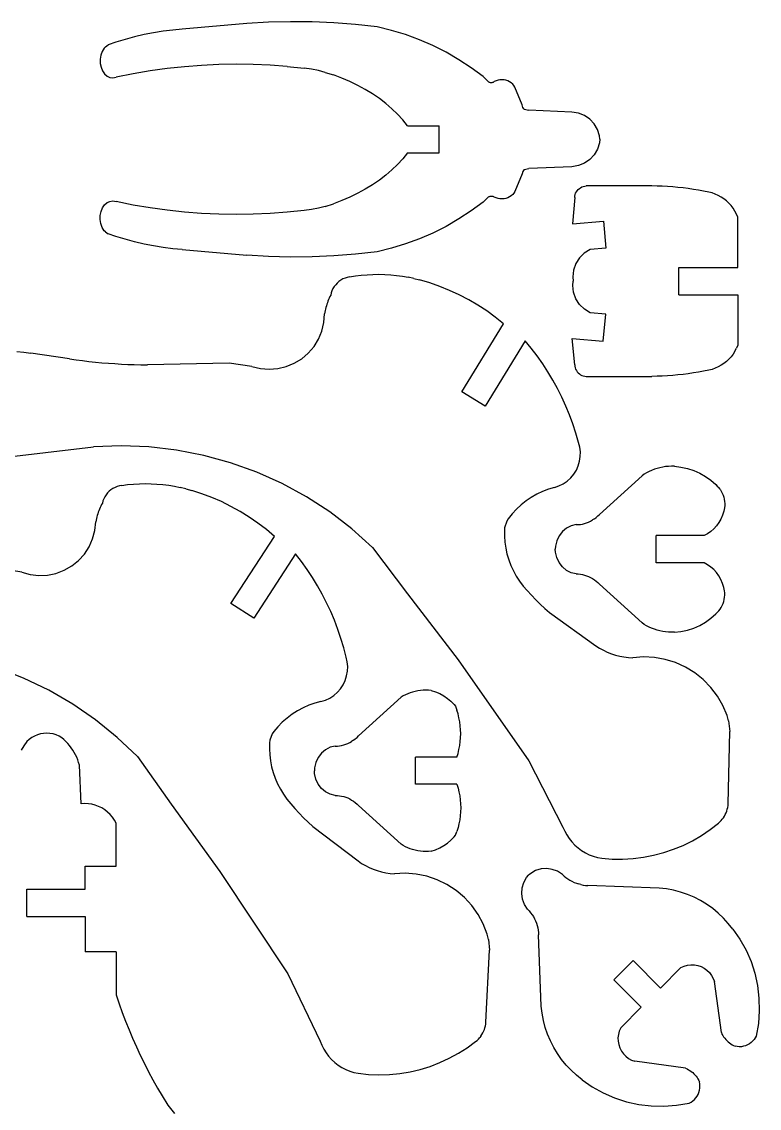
# Model space of a CAD drawing. Extents: x -177 to 177, y -98 to 98.
# Drawn here: x 102.6 to 173.8, y -11.4 to 93.5 of the extents above; entities that cross this region are included whole.
import ezdxf

# ---------------------------------------------------------------- set-up
doc = ezdxf.new("R2010")
doc.units = 0
doc.header["$MEASUREMENT"] = 0
doc.layers.get('0').update_dxf_attribs({"linetype": 'CONTINUOUS'})

msp = doc.modelspace()

# ---------------------------------------------------------------- linework, layer by layer
for p, q in [((126.44, 93.43), (124.35, 93.31)), ((128.54, 93.48), (126.44, 93.43)), ((130.64, 93.46), (128.54, 93.48)), ((132.73, 93.36), (130.64, 93.46)), ((134.83, 93.2), (132.73, 93.36)), ((115.33, 92.41), (114.42, 92.23)), ((116.25, 92.56), (115.33, 92.41)), ((117.18, 92.68), (116.25, 92.56)), ((118.1, 92.76), (117.18, 92.68)), ((124.35, 93.31), (118.1, 92.76)), ((136.91, 92.97), (134.83, 93.2)), ((138.29, 92.64), (136.91, 92.97)), ((139.66, 92.23), (138.29, 92.64)), ((110.68, 91.06), (110.96, 91.25)), ((111.69, 91.5), (110.96, 91.25)), ((112.6, 91.77), (111.69, 91.5)), ((113.5, 92.02), (112.6, 91.77)), ((114.42, 92.23), (113.5, 92.02)), ((141, 91.74), (139.66, 92.23)), ((142.3, 91.17), (141, 91.74)), ((110.25, 90.25), (110.18, 89.86)), ((110.38, 90.62), (110.25, 90.25)), ((110.56, 90.94), (110.38, 90.62)), ((110.68, 91.06), (110.56, 90.94)), ((143.57, 90.53), (142.3, 91.17)), ((144.81, 89.81), (143.57, 90.53)), ((110.18, 89.86), (110.19, 89.46)), ((110.19, 89.46), (110.26, 89.08)), ((118.31, 89.14), (116.66, 88.96)), ((119.97, 89.27), (118.31, 89.14)), ((121.63, 89.35), (119.97, 89.27)), ((123.29, 89.38), (121.63, 89.35)), ((124.94, 89.35), (123.29, 89.38)), ((126.59, 89.28), (124.94, 89.35)), ((128.24, 89.16), (126.59, 89.28)), ((128.24, 89.16), (129.88, 88.99)), ((146, 89.03), (144.81, 89.81)), ((110.26, 89.08), (110.41, 88.74)), ((110.41, 88.74), (110.6, 88.45)), ((110.6, 88.45), (110.85, 88.24)), ((110.85, 88.24), (111.12, 88.11)), ((111.12, 88.11), (111.41, 88.07)), ((111.41, 88.07), (111.71, 88.13)), ((113.35, 88.46), (111.71, 88.13)), ((115, 88.74), (113.35, 88.46)), ((116.66, 88.96), (115, 88.74)), ((130.56, 88.89), (129.88, 88.99)), ((131.24, 88.76), (130.56, 88.89)), ((131.91, 88.59), (131.24, 88.76)), ((131.91, 88.59), (132.69, 88.34)), ((133.5, 88.04), (132.69, 88.34)), ((147.14, 88.18), (146, 89.03)), ((147.67, 87.67), (147.14, 88.18)), ((134.28, 87.7), (133.5, 88.04)), ((135.04, 87.33), (134.28, 87.7)), ((135.77, 86.93), (135.04, 87.33)), ((147.67, 87.67), (147.71, 87.65)), ((147.71, 87.65), (147.76, 87.63)), ((147.76, 87.63), (147.81, 87.61)), ((147.81, 87.61), (147.87, 87.6)), ((147.87, 87.6), (147.92, 87.6)), ((147.92, 87.6), (147.98, 87.6)), ((147.98, 87.6), (148.03, 87.61)), ((148.03, 87.61), (148.08, 87.63)), ((148.08, 87.63), (148.13, 87.65)), ((148.13, 87.65), (148.18, 87.67)), ((148.18, 87.67), (148.22, 87.7)), ((148.39, 87.78), (148.22, 87.7)), ((148.58, 87.84), (148.39, 87.78)), ((148.77, 87.87), (148.58, 87.84)), ((148.96, 87.88), (148.77, 87.87)), ((149.16, 87.87), (148.96, 87.88)), ((149.35, 87.83), (149.16, 87.87)), ((149.53, 87.77), (149.35, 87.83)), ((149.7, 87.68), (149.53, 87.77)), ((149.86, 87.58), (149.7, 87.68)), ((150, 87.45), (149.86, 87.58)), ((150.11, 87.32), (150, 87.45)), ((150.21, 87.16), (150.11, 87.32)), ((150.9, 85.46), (150.21, 87.16)), ((136.47, 86.51), (135.77, 86.93)), ((137.13, 86.06), (136.47, 86.51)), ((137.75, 85.58), (137.13, 86.06)), ((138.34, 85.07), (137.75, 85.58)), ((138.89, 84.55), (138.34, 85.07)), ((150.96, 85.21), (150.9, 85.46)), ((151.12, 85.04), (150.96, 85.21)), ((151.12, 85.04), (151.56, 84.94)), ((139.39, 84), (138.89, 84.55)), ((139.85, 83.44), (139.39, 84)), ((155.72, 84.76), (151.56, 84.94)), ((156.34, 84.66), (155.72, 84.76)), ((156.92, 84.42), (156.34, 84.66)), ((157.44, 84.07), (156.92, 84.42)), ((157.87, 83.61), (157.44, 84.07)), ((139.85, 83.44), (142.91, 83.44)), ((142.91, 80.81), (142.91, 83.44)), ((158.19, 83.07), (157.87, 83.61)), ((158.38, 82.47), (158.19, 83.07)), ((158.41, 82.13), (158.38, 82.47)), ((158.41, 82.13), (158.38, 81.78)), ((139.85, 80.81), (139.39, 80.25)), ((139.85, 80.81), (142.91, 80.81)), ((158.19, 81.18), (157.87, 80.64)), ((158.38, 81.78), (158.19, 81.18)), ((138.89, 79.7), (138.34, 79.18)), ((139.39, 80.25), (138.89, 79.7)), ((156.92, 79.83), (156.34, 79.59)), ((157.44, 80.18), (156.92, 79.83)), ((157.87, 80.64), (157.44, 80.18)), ((137.75, 78.67), (137.13, 78.2)), ((138.34, 79.18), (137.75, 78.67)), ((150.9, 78.79), (150.21, 77.09)), ((150.96, 79.04), (150.9, 78.79)), ((151.12, 79.21), (150.96, 79.04)), ((151.12, 79.21), (151.56, 79.32)), ((155.72, 79.49), (151.56, 79.32)), ((156.34, 79.59), (155.72, 79.49)), ((136.47, 77.74), (135.77, 77.32)), ((137.13, 78.2), (136.47, 77.74)), ((156.81, 77.58), (156.96, 77.61)), ((156.96, 77.61), (157.1, 77.63)), ((163.43, 77.63), (157.1, 77.63)), ((163.93, 77.62), (163.43, 77.63)), ((164.44, 77.6), (163.93, 77.62)), ((164.94, 77.57), (164.44, 77.6)), ((134.28, 76.55), (133.5, 76.22)), ((135.04, 76.92), (134.28, 76.55)), ((135.77, 77.32), (135.04, 76.92)), ((147.67, 76.58), (147.14, 76.07)), ((147.67, 76.58), (147.71, 76.6)), ((147.71, 76.6), (147.76, 76.62)), ((147.76, 76.62), (147.81, 76.64)), ((147.81, 76.64), (147.87, 76.65)), ((147.87, 76.65), (147.92, 76.65)), ((147.92, 76.65), (147.98, 76.65)), ((147.98, 76.65), (148.03, 76.64)), ((148.03, 76.64), (148.08, 76.63)), ((148.08, 76.63), (148.13, 76.61)), ((148.13, 76.61), (148.18, 76.58)), ((148.18, 76.58), (148.22, 76.55)), ((148.39, 76.47), (148.22, 76.55)), ((149.7, 76.57), (149.53, 76.49)), ((149.86, 76.68), (149.7, 76.57)), ((150, 76.8), (149.86, 76.68)), ((150.11, 76.94), (150, 76.8)), ((150.21, 77.09), (150.11, 76.94)), ((155.98, 76.5), (155.99, 76.65)), ((155.99, 76.65), (156.02, 76.79)), ((156.02, 76.79), (156.07, 76.92)), ((156.07, 76.92), (156.14, 77.05)), ((156.14, 77.05), (156.22, 77.17)), ((156.22, 77.17), (156.32, 77.28)), ((156.32, 77.28), (156.43, 77.38)), ((156.43, 77.38), (156.55, 77.46)), ((156.55, 77.46), (156.68, 77.53)), ((156.68, 77.53), (156.81, 77.58)), ((165.44, 77.54), (164.94, 77.57)), ((165.94, 77.49), (165.44, 77.54)), ((166.44, 77.44), (165.94, 77.49)), ((166.94, 77.37), (166.44, 77.44)), ((167.44, 77.3), (166.94, 77.37)), ((167.94, 77.22), (167.44, 77.3)), ((168.43, 77.13), (167.94, 77.22)), ((168.93, 77.03), (168.43, 77.13)), ((169.24, 76.95), (168.93, 77.03)), ((169.54, 76.84), (169.24, 76.95)), ((169.84, 76.72), (169.54, 76.84)), ((170.12, 76.56), (169.84, 76.72)), ((170.38, 76.38), (170.12, 76.56)), ((110.26, 75.17), (110.41, 75.52)), ((110.41, 75.52), (110.6, 75.8)), ((110.6, 75.8), (110.85, 76.02)), ((110.85, 76.02), (111.12, 76.14)), ((111.12, 76.14), (111.41, 76.18)), ((111.41, 76.18), (111.71, 76.12)), ((113.35, 75.79), (111.71, 76.12)), ((115, 75.52), (113.35, 75.79)), ((116.66, 75.29), (115, 75.52)), ((131.91, 75.66), (131.24, 75.5)), ((131.91, 75.66), (132.69, 75.91)), ((133.5, 76.22), (132.69, 75.91)), ((147.14, 76.07), (146, 75.22)), ((148.58, 76.41), (148.39, 76.47)), ((148.77, 76.38), (148.58, 76.41)), ((148.96, 76.37), (148.77, 76.38)), ((149.16, 76.39), (148.96, 76.37)), ((149.35, 76.42), (149.16, 76.39)), ((149.53, 76.49), (149.35, 76.42)), ((155.98, 76.5), (155.76, 73.98)), ((170.64, 76.19), (170.38, 76.38)), ((170.87, 75.97), (170.64, 76.19)), ((171.08, 75.73), (170.87, 75.97)), ((171.28, 75.47), (171.08, 75.73)), ((110.18, 74.39), (110.19, 74.79)), ((110.19, 74.79), (110.26, 75.17)), ((118.31, 75.11), (116.66, 75.29)), ((119.97, 74.98), (118.31, 75.11)), ((121.63, 74.9), (119.97, 74.98)), ((123.29, 74.88), (121.63, 74.9)), ((124.94, 74.9), (123.29, 74.88)), ((126.59, 74.97), (124.94, 74.9)), ((128.24, 75.09), (126.59, 74.97)), ((129.88, 75.26), (128.24, 75.09)), ((130.56, 75.36), (129.88, 75.26)), ((131.24, 75.5), (130.56, 75.36)), ((146, 75.22), (144.81, 74.44)), ((171.45, 75.2), (171.28, 75.47)), ((171.6, 74.92), (171.45, 75.2)), ((171.73, 74.63), (171.6, 74.92)), ((171.73, 69.75), (171.73, 74.63)), ((110.25, 74), (110.18, 74.39)), ((110.38, 73.63), (110.25, 74)), ((110.56, 73.31), (110.38, 73.63)), ((143.57, 73.72), (142.3, 73.08)), ((144.81, 74.44), (143.57, 73.72)), ((155.76, 73.98), (158.75, 74.24)), ((158.75, 74.24), (158.98, 71.63)), ((110.68, 73.19), (110.56, 73.31)), ((110.68, 73.19), (110.96, 73.01)), ((111.69, 72.76), (110.96, 73.01)), ((112.6, 72.48), (111.69, 72.76)), ((113.5, 72.23), (112.6, 72.48)), ((141, 72.52), (139.66, 72.03)), ((142.3, 73.08), (141, 72.52)), ((114.42, 72.02), (113.5, 72.23)), ((115.33, 71.84), (114.42, 72.02)), ((116.25, 71.69), (115.33, 71.84)), ((117.18, 71.57), (116.25, 71.69)), ((118.1, 71.49), (117.18, 71.57)), ((118.1, 71.49), (124.35, 70.94)), ((138.29, 71.61), (136.91, 71.28)), ((139.66, 72.03), (138.29, 71.61)), ((157.48, 71.5), (156.91, 71.15)), ((158.98, 71.63), (157.48, 71.5)), ((126.44, 70.82), (124.35, 70.94)), ((128.54, 70.77), (126.44, 70.82)), ((130.64, 70.8), (128.54, 70.77)), ((132.73, 70.89), (130.64, 70.8)), ((134.83, 71.05), (132.73, 70.89)), ((136.91, 71.28), (134.83, 71.05)), ((156.44, 70.69), (156.09, 70.14)), ((156.91, 71.15), (156.44, 70.69)), ((155.87, 69.51), (155.8, 68.85)), ((156.09, 70.14), (155.87, 69.51)), ((166.04, 67.13), (166.04, 69.75)), ((166.04, 69.75), (171.73, 69.75)), ((133.06, 68.26), (132.91, 68.09)), ((133.23, 68.41), (133.06, 68.26)), ((133.41, 68.54), (133.23, 68.41)), ((133.61, 68.65), (133.41, 68.54)), ((133.82, 68.74), (133.61, 68.65)), ((134.03, 68.8), (133.82, 68.74)), ((134.25, 68.85), (134.03, 68.8)), ((134.25, 68.85), (134.81, 68.94)), ((134.81, 68.94), (135.38, 69.01)), ((135.38, 69.01), (135.94, 69.06)), ((135.94, 69.06), (136.51, 69.09)), ((136.51, 69.09), (137.08, 69.1)), ((137.08, 69.1), (137.65, 69.08)), ((137.65, 69.08), (138.22, 69.05)), ((138.22, 69.05), (138.78, 68.99)), ((138.78, 68.99), (139.35, 68.92)), ((139.35, 68.92), (139.91, 68.82)), ((140.46, 68.7), (139.91, 68.82)), ((140.46, 68.7), (141.01, 68.56)), ((142, 68.27), (141.01, 68.56)), ((142.96, 67.93), (142, 68.27)), ((155.8, 68.85), (155.85, 68.44)), ((155.8, 68.02), (155.85, 68.44)), ((132.48, 67.31), (132.43, 67.09)), ((132.55, 67.52), (132.48, 67.31)), ((132.65, 67.72), (132.55, 67.52)), ((132.77, 67.91), (132.65, 67.72)), ((132.91, 68.09), (132.77, 67.91)), ((143.91, 67.55), (142.96, 67.93)), ((144.84, 67.12), (143.91, 67.55)), ((145.75, 66.64), (144.84, 67.12)), ((155.87, 67.37), (155.8, 68.02)), ((156.09, 66.75), (155.87, 67.37)), ((166.04, 67.13), (171.73, 67.13)), ((171.73, 67.13), (171.73, 62.25)), ((132.06, 66.21), (132.01, 66.06)), ((132.11, 66.36), (132.06, 66.21)), ((132.16, 66.51), (132.11, 66.36)), ((132.22, 66.66), (132.16, 66.51)), ((132.29, 66.8), (132.22, 66.66)), ((132.35, 66.95), (132.29, 66.8)), ((132.43, 67.09), (132.35, 66.95)), ((146.63, 66.12), (145.75, 66.64)), ((147.49, 65.57), (146.63, 66.12)), ((156.44, 66.19), (156.09, 66.75)), ((156.92, 65.73), (156.44, 66.19)), ((131.78, 64.45), (131.84, 65.28)), ((131.87, 65.44), (131.84, 65.28)), ((131.9, 65.6), (131.87, 65.44)), ((131.93, 65.75), (131.9, 65.6)), ((131.97, 65.91), (131.93, 65.75)), ((132.01, 66.06), (131.97, 65.91)), ((148.32, 64.97), (147.49, 65.57)), ((157.48, 65.39), (156.92, 65.73)), ((158.98, 65.25), (157.48, 65.39)), ((158.73, 62.64), (158.98, 65.25)), ((131.58, 63.63), (131.78, 64.45)), ((145.1, 57.75), (149.12, 64.33)), ((149.12, 64.33), (148.32, 64.97)), ((131.26, 62.85), (131.58, 63.63)), ((155.74, 62.92), (158.73, 62.64)), ((155.98, 60.38), (155.74, 62.92)), ((130.27, 61.5), (130.82, 62.14)), ((130.82, 62.14), (131.26, 62.85)), ((151.2, 62.69), (147.34, 56.38)), ((151.79, 61.97), (151.2, 62.69)), ((152.36, 61.23), (151.79, 61.97)), ((171.45, 61.67), (171.6, 61.96)), ((171.73, 62.25), (171.6, 61.96)), ((102.12, 61.66), (102.8, 61.6)), ((102.8, 61.6), (103.48, 61.5)), ((107.23, 60.94), (103.48, 61.5)), ((107.23, 60.94), (107.85, 60.85)), ((107.85, 60.85), (108.47, 60.77)), ((128.91, 60.52), (129.63, 60.96)), ((129.63, 60.96), (130.27, 61.5)), ((152.89, 60.47), (152.36, 61.23)), ((170.87, 60.91), (170.64, 60.69)), ((171.08, 61.15), (170.87, 60.91)), ((171.28, 61.4), (171.08, 61.15)), ((171.45, 61.67), (171.28, 61.4)), ((108.47, 60.77), (109.09, 60.69)), ((109.09, 60.69), (109.72, 60.63)), ((109.72, 60.63), (110.34, 60.57)), ((110.34, 60.57), (110.97, 60.52)), ((110.97, 60.52), (111.59, 60.48)), ((111.59, 60.48), (112.22, 60.44)), ((112.22, 60.44), (112.84, 60.41)), ((112.84, 60.41), (113.47, 60.39)), ((113.47, 60.39), (114.1, 60.38)), ((114.1, 60.38), (114.73, 60.38)), ((122.62, 60.53), (114.73, 60.38)), ((124.83, 60.22), (122.62, 60.53)), ((124.83, 60.22), (125.64, 60.02)), ((125.64, 60.02), (126.48, 59.95)), ((126.48, 59.95), (127.32, 60.01)), ((127.32, 60.01), (128.14, 60.2)), ((128.14, 60.2), (128.91, 60.52)), ((153.4, 59.69), (152.89, 60.47)), ((155.98, 60.38), (155.99, 60.23)), ((155.99, 60.23), (156.02, 60.09)), ((156.02, 60.09), (156.07, 59.95)), ((156.07, 59.95), (156.14, 59.82)), ((156.14, 59.82), (156.22, 59.7)), ((168.93, 59.85), (168.43, 59.75)), ((169.24, 59.93), (168.93, 59.85)), ((169.54, 60.03), (169.24, 59.93)), ((169.84, 60.16), (169.54, 60.03)), ((170.12, 60.32), (169.84, 60.16)), ((170.38, 60.49), (170.12, 60.32)), ((170.64, 60.69), (170.38, 60.49)), ((153.88, 58.89), (153.4, 59.69)), ((154.33, 58.07), (153.88, 58.89)), ((156.22, 59.7), (156.32, 59.59)), ((156.32, 59.59), (156.43, 59.5)), ((156.43, 59.5), (156.55, 59.41)), ((156.55, 59.41), (156.68, 59.35)), ((156.68, 59.35), (156.81, 59.3)), ((156.81, 59.3), (156.96, 59.27)), ((156.96, 59.27), (157.1, 59.25)), ((157.1, 59.25), (163.43, 59.25)), ((163.93, 59.26), (163.43, 59.25)), ((164.44, 59.28), (163.93, 59.26)), ((164.94, 59.3), (164.44, 59.28)), ((165.44, 59.34), (164.94, 59.3)), ((165.94, 59.39), (165.44, 59.34)), ((166.44, 59.44), (165.94, 59.39)), ((166.94, 59.5), (166.44, 59.44)), ((167.44, 59.58), (166.94, 59.5)), ((167.94, 59.66), (167.44, 59.58)), ((168.43, 59.75), (167.94, 59.66)), ((147.34, 56.38), (145.1, 57.75)), ((154.75, 57.24), (154.33, 58.07)), ((155.13, 56.39), (154.75, 57.24)), ((155.49, 55.53), (155.13, 56.39)), ((155.81, 54.66), (155.49, 55.53)), ((156.1, 53.77), (155.81, 54.66)), ((156.35, 52.88), (156.1, 53.77)), ((87.35, 49.88), (109.52, 52.44)), ((112.2, 52.54), (109.52, 52.44)), ((114.88, 52.44), (112.2, 52.54)), ((117.54, 52.14), (114.88, 52.44)), ((156.47, 52.43), (156.35, 52.88)), ((120.18, 51.63), (117.54, 52.14)), ((122.76, 50.91), (120.18, 51.63)), ((156.46, 51.06), (156.52, 51.51)), ((156.53, 51.97), (156.47, 52.43)), ((156.52, 51.51), (156.53, 51.97)), ((125.29, 50.01), (122.76, 50.91)), ((156.14, 50.2), (156.33, 50.62)), ((156.33, 50.62), (156.46, 51.06)), ((163.93, 50.37), (163.67, 50.28)), ((164.2, 50.44), (163.93, 50.37)), ((164.48, 50.49), (164.2, 50.44)), ((164.76, 50.54), (164.48, 50.49)), ((165.05, 50.56), (164.76, 50.54)), ((165.33, 50.57), (165.05, 50.56)), ((165.61, 50.57), (165.33, 50.57)), ((165.61, 50.57), (166.24, 50.49)), ((166.24, 50.49), (166.86, 50.36)), ((166.86, 50.36), (167.47, 50.16)), ((127.74, 48.91), (125.29, 50.01)), ((155.26, 49.14), (155.6, 49.45)), ((155.6, 49.45), (155.89, 49.81)), ((155.89, 49.81), (156.14, 50.2)), ((162.48, 49.66), (158.37, 45.93)), ((162.69, 49.81), (162.48, 49.66)), ((162.92, 49.94), (162.69, 49.81)), ((163.16, 50.07), (162.92, 49.94)), ((163.41, 50.18), (163.16, 50.07)), ((163.67, 50.28), (163.41, 50.18)), ((167.47, 50.16), (168.05, 49.91)), ((168.05, 49.91), (168.6, 49.6)), ((168.6, 49.6), (169.12, 49.23)), ((111.22, 48.31), (111.05, 48.16)), ((111.41, 48.43), (111.22, 48.31)), ((111.61, 48.54), (111.41, 48.43)), ((111.82, 48.62), (111.61, 48.54)), ((112.04, 48.68), (111.82, 48.62)), ((112.26, 48.72), (112.04, 48.68)), ((112.26, 48.72), (112.82, 48.8)), ((112.82, 48.8), (113.39, 48.85)), ((113.39, 48.85), (113.96, 48.89)), ((113.96, 48.89), (114.52, 48.9)), ((114.52, 48.9), (115.09, 48.89)), ((115.09, 48.89), (115.66, 48.86)), ((115.66, 48.86), (116.23, 48.81)), ((116.23, 48.81), (116.79, 48.74)), ((116.79, 48.74), (117.35, 48.65)), ((117.35, 48.65), (117.91, 48.54)), ((118.46, 48.41), (117.91, 48.54)), ((118.46, 48.41), (119.01, 48.25)), ((119.98, 47.93), (119.01, 48.25)), ((130.09, 47.63), (127.74, 48.91)), ((153.44, 48.35), (152.87, 48.13)), ((154.03, 48.53), (153.44, 48.35)), ((154.03, 48.53), (154.46, 48.68)), ((154.46, 48.68), (154.88, 48.88)), ((154.88, 48.88), (155.26, 49.14)), ((169.12, 49.23), (169.6, 48.81)), ((169.6, 48.81), (169.75, 48.67)), ((169.75, 48.67), (169.89, 48.52)), ((170.02, 48.35), (169.89, 48.52)), ((170.02, 48.35), (170.13, 48.18)), ((110.45, 47.23), (110.39, 47.01)), ((110.53, 47.44), (110.45, 47.23)), ((110.63, 47.64), (110.53, 47.44)), ((110.75, 47.83), (110.63, 47.64)), ((110.89, 48), (110.75, 47.83)), ((111.05, 48.16), (110.89, 48)), ((120.94, 47.57), (119.98, 47.93)), ((121.88, 47.16), (120.94, 47.57)), ((132.34, 46.17), (130.09, 47.63)), ((151.29, 47.23), (150.81, 46.85)), ((151.79, 47.57), (151.29, 47.23)), ((152.32, 47.87), (151.79, 47.57)), ((152.87, 48.13), (152.32, 47.87)), ((170.13, 48.18), (170.23, 47.99)), ((170.23, 47.99), (170.31, 47.8)), ((170.31, 47.8), (170.38, 47.6)), ((170.38, 47.6), (170.42, 47.4)), ((170.42, 47.4), (170.45, 47.19)), ((170.45, 47.19), (170.46, 46.99)), ((109.99, 46.14), (109.94, 45.99)), ((110.05, 46.29), (109.99, 46.14)), ((110.11, 46.44), (110.05, 46.29)), ((110.17, 46.59), (110.11, 46.44)), ((110.24, 46.73), (110.17, 46.59)), ((110.31, 46.87), (110.24, 46.73)), ((110.39, 47.01), (110.31, 46.87)), ((122.8, 46.7), (121.88, 47.16)), ((123.69, 46.2), (122.8, 46.7)), ((124.56, 45.66), (123.69, 46.2)), ((134.48, 44.54), (132.34, 46.17)), ((150.36, 46.43), (149.95, 45.98)), ((150.81, 46.85), (150.36, 46.43)), ((170.37, 46.24), (170.25, 45.85)), ((170.43, 46.57), (170.37, 46.24)), ((170.46, 46.78), (170.43, 46.57)), ((170.46, 46.99), (170.46, 46.78)), ((109.67, 44.39), (109.76, 45.22)), ((109.78, 45.38), (109.76, 45.22)), ((109.82, 45.53), (109.78, 45.38)), ((109.85, 45.69), (109.82, 45.53)), ((109.9, 45.84), (109.85, 45.69)), ((109.94, 45.99), (109.9, 45.84)), ((125.41, 45.08), (124.56, 45.66)), ((149.42, 45.29), (149.2, 44.65)), ((149.57, 45.51), (149.42, 45.29)), ((149.95, 45.98), (149.57, 45.51)), ((156.94, 45.05), (157.13, 45.12)), ((157.13, 45.12), (157.33, 45.19)), ((157.33, 45.19), (157.52, 45.28)), ((157.52, 45.28), (157.7, 45.39)), ((157.88, 45.51), (157.7, 45.39)), ((157.88, 45.51), (158.05, 45.63)), ((158.05, 45.63), (158.22, 45.78)), ((158.22, 45.78), (158.37, 45.93)), ((169.89, 45.14), (169.66, 44.82)), ((170.09, 45.48), (169.89, 45.14)), ((170.25, 45.85), (170.09, 45.48)), ((109.45, 43.58), (109.67, 44.39)), ((126.22, 44.46), (125.41, 45.08)), ((127, 43.8), (126.22, 44.46)), ((136.48, 42.75), (134.48, 44.54)), ((149.2, 44.65), (149.19, 44.42)), ((149.19, 44.42), (149.19, 43.84)), ((154.8, 44.27), (154.48, 43.85)), ((155.19, 44.59), (154.8, 44.27)), ((155.64, 44.82), (155.19, 44.59)), ((156.11, 44.94), (155.64, 44.82)), ((156.11, 44.94), (156.32, 44.95)), ((156.32, 44.95), (156.53, 44.97)), ((156.53, 44.97), (156.73, 45)), ((156.73, 45), (156.94, 45.05)), ((168.81, 44.05), (168.48, 43.88)), ((169.12, 44.27), (168.81, 44.05)), ((169.4, 44.53), (169.12, 44.27)), ((169.66, 44.82), (169.4, 44.53)), ((109.11, 42.81), (109.45, 43.58)), ((122.8, 37.33), (127, 43.8)), ((149.19, 43.84), (149.23, 43.26)), ((149.23, 43.26), (149.32, 42.68)), ((154.25, 43.37), (154.12, 42.85)), ((154.48, 43.85), (154.25, 43.37)), ((163.85, 41.25), (163.85, 43.88)), ((168.48, 43.88), (163.85, 43.88)), ((108.08, 41.48), (108.65, 42.1)), ((108.65, 42.1), (109.11, 42.81)), ((129.03, 42.11), (125.01, 35.9)), ((129.61, 41.37), (129.03, 42.11)), ((136.48, 42.75), (139.85, 38.25)), ((149.32, 42.68), (149.44, 42.11)), ((149.44, 42.11), (149.61, 41.56)), ((154.12, 42.85), (154.1, 42.56)), ((154.12, 42.28), (154.1, 42.56)), ((154.25, 41.76), (154.12, 42.28)), ((106.7, 40.54), (107.43, 40.96)), ((107.43, 40.96), (108.08, 41.48)), ((130.15, 40.62), (129.61, 41.37)), ((149.61, 41.56), (149.82, 41.01)), ((149.82, 41.01), (150.06, 40.48)), ((154.48, 41.28), (154.25, 41.76)), ((154.8, 40.86), (154.48, 41.28)), ((168.48, 41.25), (163.85, 41.25)), ((168.81, 41.07), (168.48, 41.25)), ((169.12, 40.85), (168.81, 41.07)), ((102.61, 40.35), (100.41, 40.72)), ((102.61, 40.35), (103.42, 40.12)), ((103.42, 40.12), (104.25, 40.03)), ((104.25, 40.03), (105.09, 40.07)), ((105.09, 40.07), (105.91, 40.24)), ((105.91, 40.24), (106.7, 40.54)), ((130.67, 39.84), (130.15, 40.62)), ((150.06, 40.48), (150.34, 39.97)), ((150.34, 39.97), (150.66, 39.49)), ((155.19, 40.53), (154.8, 40.86)), ((155.64, 40.3), (155.19, 40.53)), ((156.11, 40.19), (155.64, 40.3)), ((156.11, 40.19), (156.32, 40.18)), ((156.32, 40.18), (156.53, 40.16)), ((156.53, 40.16), (156.73, 40.12)), ((156.73, 40.12), (156.94, 40.07)), ((156.94, 40.07), (157.13, 40.01)), ((157.13, 40.01), (157.33, 39.93)), ((157.33, 39.93), (157.52, 39.84)), ((169.4, 40.6), (169.12, 40.85)), ((169.66, 40.31), (169.4, 40.6)), ((169.89, 39.99), (169.66, 40.31)), ((170.09, 39.64), (169.89, 39.99)), ((131.15, 39.05), (130.67, 39.84)), ((131.61, 38.24), (131.15, 39.05)), ((150.66, 39.49), (151.02, 39.02)), ((151.02, 39.02), (151.4, 38.59)), ((157.52, 39.84), (157.7, 39.74)), ((157.7, 39.74), (157.88, 39.62)), ((157.88, 39.62), (158.05, 39.49)), ((158.05, 39.49), (158.22, 39.35)), ((158.22, 39.35), (158.37, 39.2)), ((162.48, 35.47), (158.37, 39.2)), ((170.25, 39.27), (170.09, 39.64)), ((170.37, 38.89), (170.25, 39.27)), ((170.43, 38.55), (170.37, 38.89)), ((132.04, 37.41), (131.61, 38.24)), ((139.85, 38.25), (144.73, 31.88)), ((151.4, 38.59), (151.81, 38.14)), ((151.81, 38.14), (152.23, 37.7)), ((170.42, 37.73), (170.45, 37.93)), ((170.46, 38.35), (170.43, 38.55)), ((170.45, 37.93), (170.46, 38.14)), ((170.46, 38.14), (170.46, 38.35)), ((125.01, 35.9), (122.8, 37.33)), ((132.43, 36.56), (132.04, 37.41)), ((152.23, 37.7), (152.66, 37.27)), ((152.66, 37.27), (153.1, 36.85)), ((153.1, 36.85), (153.56, 36.45)), ((169.89, 36.61), (170.02, 36.78)), ((170.02, 36.78), (170.13, 36.95)), ((170.13, 36.95), (170.23, 37.13)), ((170.23, 37.13), (170.31, 37.33)), ((170.31, 37.33), (170.38, 37.52)), ((170.38, 37.52), (170.42, 37.73)), ((132.79, 35.71), (132.43, 36.56)), ((133.13, 34.83), (132.79, 35.71)), ((153.56, 36.45), (158.03, 33.25)), ((168.6, 35.53), (169.12, 35.9)), ((169.12, 35.9), (169.6, 36.32)), ((169.6, 36.32), (169.75, 36.46)), ((169.75, 36.46), (169.89, 36.61)), ((133.42, 33.95), (133.13, 34.83)), ((162.69, 35.32), (162.48, 35.47)), ((162.92, 35.18), (162.69, 35.32)), ((163.16, 35.06), (162.92, 35.18)), ((163.41, 34.94), (163.16, 35.06)), ((163.67, 34.84), (163.41, 34.94)), ((163.93, 34.76), (163.67, 34.84)), ((164.2, 34.69), (163.93, 34.76)), ((164.48, 34.63), (164.2, 34.69)), ((164.76, 34.59), (164.48, 34.63)), ((165.61, 34.56), (166.24, 34.63)), ((166.24, 34.63), (166.86, 34.77)), ((166.86, 34.77), (167.47, 34.96)), ((167.47, 34.96), (168.05, 35.22)), ((168.05, 35.22), (168.6, 35.53)), ((133.69, 33.06), (133.42, 33.95)), ((165.05, 34.56), (164.76, 34.59)), ((165.33, 34.55), (165.05, 34.56)), ((165.61, 34.56), (165.33, 34.55)), ((133.92, 32.16), (133.69, 33.06)), ((158.03, 33.25), (158.38, 33.02)), ((158.38, 33.02), (158.75, 32.82)), ((158.75, 32.82), (159.13, 32.64)), ((159.13, 32.64), (159.52, 32.48)), ((134.03, 31.71), (133.92, 32.16)), ((134.07, 31.25), (134.03, 31.71)), ((144.73, 31.88), (151.55, 22.16)), ((159.52, 32.48), (159.92, 32.36)), ((159.92, 32.36), (160.33, 32.25)), ((160.33, 32.25), (160.74, 32.17)), ((160.74, 32.17), (161.16, 32.12)), ((161.16, 32.12), (161.58, 32.1)), ((162.62, 32.18), (161.58, 32.1)), ((163.67, 32.12), (162.62, 32.18)), ((164.71, 31.94), (163.67, 32.12)), ((165.71, 31.63), (164.71, 31.94)), ((166.67, 31.19), (165.71, 31.63)), ((102.79, 30.13), (100.29, 31.1)), ((133.97, 30.34), (134.05, 30.79)), ((134.05, 30.79), (134.07, 31.25)), ((167.57, 30.64), (166.67, 31.19)), ((168.39, 29.99), (167.57, 30.64)), ((105.21, 28.96), (102.79, 30.13)), ((133.38, 29.1), (133.63, 29.48)), ((133.63, 29.48), (133.83, 29.9)), ((133.83, 29.9), (133.97, 30.34)), ((169.12, 29.23), (168.39, 29.99)), ((107.53, 27.62), (105.21, 28.96)), ((132.34, 28.21), (132.72, 28.46)), ((132.72, 28.46), (133.07, 28.76)), ((133.07, 28.76), (133.38, 29.1)), ((139.43, 28.41), (139.23, 28.28)), ((139.64, 28.52), (139.43, 28.41)), ((139.87, 28.62), (139.64, 28.52)), ((140.1, 28.71), (139.87, 28.62)), ((140.34, 28.79), (140.1, 28.71)), ((140.58, 28.85), (140.34, 28.79)), ((140.83, 28.91), (140.58, 28.85)), ((141.09, 28.94), (140.83, 28.91)), ((141.34, 28.97), (141.09, 28.94)), ((141.6, 28.98), (141.34, 28.97)), ((141.86, 28.97), (141.6, 28.98)), ((142.12, 28.95), (141.86, 28.97)), ((142.12, 28.95), (142.55, 28.81)), ((142.55, 28.81), (142.96, 28.63)), ((142.96, 28.63), (143.35, 28.41)), ((143.35, 28.41), (143.71, 28.17)), ((169.76, 28.39), (169.12, 29.23)), ((170.28, 27.48), (169.76, 28.39)), ((109.74, 26.1), (107.53, 27.62)), ((130.31, 27.51), (129.76, 27.26)), ((130.89, 27.72), (130.31, 27.51)), ((131.48, 27.88), (130.89, 27.72)), ((131.48, 27.88), (131.92, 28.01)), ((131.92, 28.01), (132.34, 28.21)), ((139.23, 28.28), (135.12, 24.55)), ((143.71, 28.17), (144.04, 27.89)), ((144.04, 27.89), (144.34, 27.58)), ((144.34, 27.58), (144.47, 27.41)), ((144.47, 27.41), (144.6, 27.04)), ((170.69, 26.51), (170.28, 27.48)), ((128.22, 26.28), (127.76, 25.88)), ((128.71, 26.65), (128.22, 26.28)), ((129.22, 26.97), (128.71, 26.65)), ((129.76, 27.26), (129.22, 26.97)), ((144.72, 26.67), (144.6, 27.04)), ((144.81, 26.29), (144.72, 26.67)), ((144.88, 25.92), (144.81, 26.29)), ((170.83, 26.01), (170.69, 26.51)), ((111.83, 24.41), (109.74, 26.1)), ((127.33, 25.44), (126.94, 24.97)), ((127.76, 25.88), (127.33, 25.44)), ((144.93, 25.54), (144.88, 25.92)), ((144.97, 25.15), (144.93, 25.54)), ((170.83, 26.01), (170.96, 24.97)), ((103.33, 24.21), (103.1, 24)), ((103.57, 24.39), (103.33, 24.21)), ((103.84, 24.54), (103.57, 24.39)), ((104.12, 24.66), (103.84, 24.54)), ((104.42, 24.74), (104.12, 24.66)), ((104.72, 24.79), (104.42, 24.74)), ((105.03, 24.81), (104.72, 24.79)), ((105.33, 24.79), (105.03, 24.81)), ((105.64, 24.74), (105.33, 24.79)), ((105.93, 24.65), (105.64, 24.74)), ((106.21, 24.53), (105.93, 24.65)), ((106.48, 24.38), (106.21, 24.53)), ((106.68, 24.2), (106.48, 24.38)), ((106.87, 24.02), (106.68, 24.2)), ((113.78, 22.57), (111.83, 24.41)), ((126.55, 24.13), (126.53, 23.9)), ((126.79, 24.76), (126.55, 24.13)), ((126.94, 24.97), (126.79, 24.76)), ((134.63, 24.13), (134.45, 24.01)), ((134.63, 24.13), (134.8, 24.26)), ((134.8, 24.26), (134.97, 24.4)), ((134.97, 24.4), (135.12, 24.55)), ((144.93, 24), (144.97, 24.38)), ((144.98, 24.77), (144.97, 25.15)), ((144.97, 24.38), (144.98, 24.77)), ((170.8, 18.01), (170.96, 24.97)), ((102.81, 23.6), (102.55, 23.17)), ((103.1, 24), (102.81, 23.6)), ((107.05, 23.82), (106.87, 24.02)), ((107.22, 23.62), (107.05, 23.82)), ((107.38, 23.41), (107.22, 23.62)), ((107.53, 23.19), (107.38, 23.41)), ((107.67, 22.96), (107.53, 23.19)), ((126.53, 23.9), (126.51, 23.32)), ((126.51, 23.32), (126.54, 22.73)), ((131.94, 23.22), (131.55, 22.89)), ((132.39, 23.45), (131.94, 23.22)), ((132.86, 23.57), (132.39, 23.45)), ((132.86, 23.57), (133.07, 23.57)), ((133.07, 23.57), (133.28, 23.59)), ((133.28, 23.59), (133.48, 23.63)), ((133.48, 23.63), (133.69, 23.68)), ((133.69, 23.68), (133.88, 23.74)), ((133.88, 23.74), (134.08, 23.82)), ((134.08, 23.82), (134.27, 23.91)), ((134.27, 23.91), (134.45, 24.01)), ((144.72, 22.87), (144.81, 23.24)), ((144.81, 23.24), (144.88, 23.62)), ((144.88, 23.62), (144.93, 24)), ((107.8, 22.73), (107.67, 22.96)), ((107.91, 22.49), (107.8, 22.73)), ((108.02, 22.24), (107.91, 22.49)), ((108.1, 21.99), (108.02, 22.24)), ((113.78, 22.57), (117.03, 17.98)), ((126.54, 22.73), (126.61, 22.16)), ((126.61, 22.16), (126.72, 21.58)), ((131.23, 22.48), (131, 22)), ((131.55, 22.89), (131.23, 22.48)), ((140.6, 19.88), (140.6, 22.5)), ((144.6, 22.5), (140.6, 22.5)), ((144.6, 22.5), (144.72, 22.87)), ((151.55, 22.16), (154.85, 15.75)), ((108.18, 21.74), (108.1, 21.99)), ((108.35, 18), (108.18, 21.74)), ((126.72, 21.58), (126.87, 21.02)), ((126.87, 21.02), (127.07, 20.47)), ((130.87, 21.47), (130.85, 21.19)), ((130.87, 20.91), (130.85, 21.19)), ((131, 22), (130.87, 21.47)), ((127.07, 20.47), (127.3, 19.94)), ((127.3, 19.94), (127.57, 19.42)), ((131, 20.38), (130.87, 20.91)), ((131.23, 19.9), (131, 20.38)), ((127.57, 19.42), (127.87, 18.93)), ((127.87, 18.93), (128.21, 18.45)), ((131.55, 19.49), (131.23, 19.9)), ((131.94, 19.16), (131.55, 19.49)), ((132.39, 18.93), (131.94, 19.16)), ((132.86, 18.81), (132.39, 18.93)), ((144.6, 19.88), (140.6, 19.88)), ((144.6, 19.88), (144.72, 19.51)), ((144.72, 19.51), (144.81, 19.14)), ((144.81, 19.14), (144.88, 18.76)), ((108.69, 18.02), (108.35, 18)), ((109.04, 18), (108.69, 18.02)), ((109.37, 17.95), (109.04, 18)), ((109.71, 17.86), (109.37, 17.95)), ((110.03, 17.75), (109.71, 17.86)), ((117.03, 17.98), (121.73, 11.48)), ((128.21, 18.45), (128.58, 18.01)), ((128.58, 18.01), (128.98, 17.55)), ((132.86, 18.81), (133.07, 18.8)), ((133.07, 18.8), (133.28, 18.78)), ((133.28, 18.78), (133.48, 18.75)), ((133.48, 18.75), (133.69, 18.7)), ((133.69, 18.7), (133.88, 18.64)), ((133.88, 18.64), (134.08, 18.56)), ((134.08, 18.56), (134.27, 18.47)), ((134.27, 18.47), (134.45, 18.36)), ((134.45, 18.36), (134.63, 18.25)), ((134.63, 18.25), (134.8, 18.12)), ((134.8, 18.12), (134.97, 17.98)), ((134.97, 17.98), (135.12, 17.82)), ((144.88, 18.76), (144.93, 18.38)), ((144.93, 18.38), (144.97, 17.99)), ((144.97, 17.99), (144.98, 17.61)), ((170.75, 17.65), (170.78, 17.83)), ((170.78, 17.83), (170.8, 18.01)), ((110.33, 17.6), (110.03, 17.75)), ((110.62, 17.41), (110.33, 17.6)), ((110.9, 17.2), (110.62, 17.41)), ((111.14, 16.97), (110.9, 17.2)), ((111.37, 16.71), (111.14, 16.97)), ((128.98, 17.55), (129.39, 17.09)), ((129.39, 17.09), (129.81, 16.65)), ((139.23, 14.09), (135.12, 17.82)), ((144.93, 16.84), (144.88, 16.46)), ((144.97, 17.22), (144.93, 16.84)), ((144.98, 17.61), (144.97, 17.22)), ((170.34, 16.66), (170.43, 16.81)), ((170.43, 16.81), (170.52, 16.97)), ((170.52, 16.97), (170.6, 17.13)), ((170.6, 17.13), (170.66, 17.3)), ((170.66, 17.3), (170.71, 17.47)), ((170.71, 17.47), (170.75, 17.65)), ((111.56, 16.43), (111.37, 16.71)), ((111.73, 16.13), (111.56, 16.43)), ((111.73, 11.97), (111.73, 16.13)), ((129.81, 16.65), (130.24, 16.23)), ((130.24, 16.23), (130.69, 15.82)), ((130.69, 15.82), (135.07, 12.49)), ((144.81, 16.08), (144.72, 15.71)), ((144.88, 16.46), (144.81, 16.08)), ((154.85, 15.75), (155.02, 15.36)), ((169.06, 15.51), (169.85, 16.13)), ((169.85, 16.13), (169.99, 16.25)), ((169.99, 16.25), (170.11, 16.38)), ((170.11, 16.38), (170.23, 16.51)), ((170.23, 16.51), (170.34, 16.66)), ((144.04, 14.49), (144.34, 14.8)), ((144.34, 14.8), (144.47, 14.96)), ((144.47, 14.96), (144.6, 15.34)), ((144.72, 15.71), (144.6, 15.34)), ((155.02, 15.36), (155.22, 15)), ((155.22, 15), (155.45, 14.64)), ((167.35, 14.44), (168.22, 14.95)), ((168.22, 14.95), (169.06, 15.51)), ((139.43, 13.97), (139.23, 14.09)), ((139.64, 13.86), (139.43, 13.97)), ((139.87, 13.75), (139.64, 13.86)), ((140.1, 13.66), (139.87, 13.75)), ((140.34, 13.59), (140.1, 13.66)), ((142.55, 13.57), (142.96, 13.75)), ((142.96, 13.75), (143.35, 13.96)), ((143.35, 13.96), (143.71, 14.21)), ((143.71, 14.21), (144.04, 14.49)), ((155.45, 14.64), (155.71, 14.32)), ((155.71, 14.32), (156, 14.01)), ((156, 14.01), (156.31, 13.74)), ((156.31, 13.74), (156.65, 13.49)), ((165.52, 13.61), (166.45, 13.99)), ((166.45, 13.99), (167.35, 14.44)), ((140.58, 13.52), (140.34, 13.59)), ((140.83, 13.47), (140.58, 13.52)), ((141.09, 13.43), (140.83, 13.47)), ((141.34, 13.41), (141.09, 13.43)), ((141.6, 13.4), (141.34, 13.41)), ((141.86, 13.41), (141.6, 13.4)), ((142.12, 13.43), (141.86, 13.41)), ((142.12, 13.43), (142.55, 13.57)), ((156.65, 13.49), (157.01, 13.27)), ((157.01, 13.27), (157.39, 13.09)), ((157.39, 13.09), (157.78, 12.94)), ((157.78, 12.94), (158.19, 12.83)), ((158.19, 12.83), (158.6, 12.75)), ((158.6, 12.75), (159.6, 12.67)), ((159.6, 12.67), (160.61, 12.66)), ((160.61, 12.66), (161.61, 12.72)), ((161.61, 12.72), (162.61, 12.84)), ((162.61, 12.84), (163.6, 13.03)), ((163.6, 13.03), (164.57, 13.29)), ((164.57, 13.29), (165.52, 13.61)), ((108.73, 9.75), (108.73, 11.97)), ((108.73, 11.97), (111.73, 11.97)), ((135.07, 12.49), (135.41, 12.25)), ((135.41, 12.25), (135.78, 12.04)), ((135.78, 12.04), (136.15, 11.85)), ((136.15, 11.85), (136.54, 11.69)), ((136.54, 11.69), (136.93, 11.55)), ((136.93, 11.55), (137.34, 11.43)), ((152.21, 11.55), (151.74, 11.28)), ((152.73, 11.71), (152.21, 11.55)), ((153.28, 11.75), (152.73, 11.71)), ((153.82, 11.67), (153.28, 11.75)), ((154.33, 11.49), (153.82, 11.67)), ((121.73, 11.48), (128.29, 1.59)), ((137.34, 11.43), (137.75, 11.34)), ((137.75, 11.34), (138.16, 11.28)), ((138.16, 11.28), (138.58, 11.25)), ((139.63, 11.29), (138.58, 11.25)), ((140.68, 11.21), (139.63, 11.29)), ((141.71, 11), (140.68, 11.21)), ((142.71, 10.66), (141.71, 11)), ((143.65, 10.2), (142.71, 10.66)), ((151.07, 10.41), (151.34, 10.88)), ((151.34, 10.88), (151.53, 11.1)), ((151.74, 11.28), (151.53, 11.1)), ((154.79, 11.19), (154.33, 11.49)), ((154.79, 11.19), (154.96, 11.03)), ((154.96, 11.03), (155.13, 10.89)), ((155.13, 10.89), (155.32, 10.75)), ((155.32, 10.75), (155.51, 10.63)), ((155.51, 10.63), (155.71, 10.52)), ((155.71, 10.52), (155.92, 10.42)), ((103.1, 9.75), (108.73, 9.75)), ((103.1, 7.13), (103.1, 9.75)), ((144.53, 9.63), (143.65, 10.2)), ((145.34, 8.95), (144.53, 9.63)), ((150.87, 9.34), (150.91, 9.89)), ((150.91, 9.89), (151.07, 10.41)), ((155.92, 10.42), (156.14, 10.33)), ((156.14, 10.33), (156.35, 10.26)), ((156.58, 10.2), (156.35, 10.26)), ((156.58, 10.2), (156.8, 10.16)), ((156.8, 10.16), (157.03, 10.13)), ((157.03, 10.13), (157.26, 10.12)), ((164.15, 9.86), (157.26, 10.12)), ((164.84, 9.78), (164.15, 9.86)), ((165.53, 9.65), (164.84, 9.78)), ((166.2, 9.48), (165.53, 9.65)), ((166.86, 9.25), (166.2, 9.48)), ((146.05, 8.18), (145.34, 8.95)), ((150.95, 8.8), (150.87, 9.34)), ((151.13, 8.29), (150.95, 8.8)), ((167.51, 8.98), (166.86, 9.25)), ((168.13, 8.66), (167.51, 8.98)), ((168.72, 8.3), (168.13, 8.66)), ((146.66, 7.32), (146.05, 8.18)), ((151.43, 7.83), (151.13, 8.29)), ((151.43, 7.83), (151.59, 7.66)), ((151.59, 7.66), (151.73, 7.49)), ((151.73, 7.49), (151.87, 7.3)), ((169.3, 7.9), (168.72, 8.3)), ((169.84, 7.45), (169.3, 7.9)), ((170.34, 6.97), (169.84, 7.45)), ((103.1, 7.13), (108.73, 7.13)), ((108.73, 7.13), (108.73, 3.72)), ((147.16, 6.4), (146.66, 7.32)), ((147.54, 5.42), (147.16, 6.4)), ((151.87, 7.3), (151.99, 7.11)), ((151.99, 7.11), (152.1, 6.91)), ((152.1, 6.91), (152.2, 6.7)), ((152.2, 6.7), (152.29, 6.48)), ((152.29, 6.48), (152.36, 6.27)), ((170.81, 6.46), (170.34, 6.97)), ((171.25, 5.91), (170.81, 6.46)), ((147.67, 4.91), (147.54, 5.42)), ((152.36, 6.27), (152.42, 6.04)), ((152.42, 6.04), (152.46, 5.82)), ((152.46, 5.82), (152.49, 5.59)), ((152.49, 5.59), (152.5, 5.36)), ((152.76, -1.53), (152.5, 5.36)), ((171.25, 5.91), (171.93, 4.94)), ((147.67, 4.91), (147.77, 3.87)), ((171.93, 4.94), (172.52, 3.89)), ((111.73, 3.72), (108.73, 3.72)), ((111.73, 3.72), (111.73, -0.45)), ((147.42, -3.09), (147.77, 3.87)), ((172.52, 3.89), (173, 2.79)), ((159.75, 1.01), (161.61, 2.87)), ((164.26, 0.22), (161.61, 2.87)), ((166.24, 2.2), (164.26, 0.22)), ((166.24, 2.2), (166.55, 2.33)), ((166.55, 2.33), (166.87, 2.42)), ((166.87, 2.42), (167.2, 2.46)), ((167.2, 2.46), (167.53, 2.45)), ((167.53, 2.45), (167.86, 2.39)), ((167.86, 2.39), (168.18, 2.29)), ((168.18, 2.29), (168.48, 2.13)), ((168.48, 2.13), (168.75, 1.94)), ((173, 2.79), (173.37, 1.65)), ((128.29, 1.59), (131.42, -4.91)), ((168.75, 1.94), (168.99, 1.71)), ((168.99, 1.71), (169.19, 1.44)), ((169.19, 1.44), (169.36, 1.15)), ((169.36, 1.15), (169.47, 0.84)), ((173.37, 1.65), (173.63, 0.46)), ((162.4, -1.64), (159.75, 1.01)), ((170.14, -4.07), (169.47, 0.84)), ((173.63, 0.46), (173.77, -0.75)), ((111.73, -0.45), (112.01, -1.3)), ((173.77, -0.75), (173.8, -1.97)), ((112.01, -1.3), (112.31, -2.14)), ((152.84, -2.22), (152.76, -1.53)), ((160.42, -3.62), (162.4, -1.64)), ((173.8, -1.97), (173.71, -3.2)), ((112.31, -2.14), (112.63, -2.98)), ((112.63, -2.98), (112.96, -3.81)), ((147.4, -3.27), (147.42, -3.09)), ((152.97, -2.91), (152.84, -2.22)), ((153.14, -3.58), (152.97, -2.91)), ((112.96, -3.81), (113.31, -4.63)), ((147.02, -4.28), (147.11, -4.12)), ((147.11, -4.12), (147.19, -3.96)), ((147.19, -3.96), (147.26, -3.79)), ((147.26, -3.79), (147.32, -3.62)), ((147.32, -3.62), (147.36, -3.44)), ((147.36, -3.44), (147.4, -3.27)), ((153.37, -4.24), (153.14, -3.58)), ((160.29, -3.93), (160.2, -4.25)), ((160.42, -3.62), (160.29, -3.93)), ((170.14, -4.07), (170.2, -4.22)), ((173.71, -3.2), (173.5, -4.42)), ((113.31, -4.63), (113.67, -5.45)), ((131.42, -4.91), (131.57, -5.3)), ((145.61, -5.54), (146.42, -4.94)), ((146.42, -4.94), (146.56, -4.83)), ((146.56, -4.83), (146.69, -4.7)), ((146.69, -4.7), (146.81, -4.57)), ((146.92, -4.42), (146.81, -4.57)), ((146.92, -4.42), (147.02, -4.28)), ((153.64, -4.89), (153.37, -4.24)), ((153.96, -5.51), (153.64, -4.89)), ((160.2, -4.25), (160.16, -4.58)), ((160.16, -4.58), (160.17, -4.91)), ((160.17, -4.91), (160.23, -5.24)), ((170.2, -4.22), (170.28, -4.36)), ((170.28, -4.36), (170.36, -4.49)), ((170.36, -4.49), (170.46, -4.62)), ((170.46, -4.62), (170.56, -4.75)), ((170.56, -4.75), (170.67, -4.86)), ((170.67, -4.86), (170.78, -4.97)), ((170.78, -4.97), (170.91, -5.08)), ((170.91, -5.08), (171.04, -5.17)), ((171.04, -5.17), (171.17, -5.25)), ((172.84, -5.17), (172.66, -5.27)), ((173, -5.05), (172.84, -5.17)), ((173.15, -4.92), (173, -5.05)), ((173.29, -4.76), (173.15, -4.92)), ((173.4, -4.6), (173.29, -4.76)), ((173.5, -4.42), (173.4, -4.6)), ((113.67, -5.45), (114.05, -6.26)), ((114.05, -6.26), (114.44, -7.07)), ((131.57, -5.3), (131.76, -5.68)), ((131.76, -5.68), (131.98, -6.04)), ((131.98, -6.04), (132.23, -6.37)), ((143.88, -6.56), (144.76, -6.08)), ((144.76, -6.08), (145.61, -5.54)), ((154.32, -6.1), (153.96, -5.51)), ((154.72, -6.68), (154.32, -6.1)), ((160.23, -5.24), (160.33, -5.56)), ((160.33, -5.56), (160.49, -5.86)), ((160.49, -5.86), (160.68, -6.13)), ((160.68, -6.13), (160.91, -6.37)), ((171.17, -5.25), (171.32, -5.33)), ((171.32, -5.33), (171.46, -5.4)), ((171.66, -5.43), (171.46, -5.4)), ((171.87, -5.45), (171.66, -5.43)), ((172.07, -5.44), (171.87, -5.45)), ((172.27, -5.4), (172.07, -5.44)), ((172.47, -5.35), (172.27, -5.4)), ((172.66, -5.27), (172.47, -5.35)), ((114.44, -7.07), (114.85, -7.86)), ((132.23, -6.37), (132.52, -6.68)), ((132.52, -6.68), (132.82, -6.97)), ((132.82, -6.97), (133.16, -7.22)), ((133.16, -7.22), (133.51, -7.45)), ((142.03, -7.34), (142.97, -6.98)), ((142.97, -6.98), (143.88, -6.56)), ((155.17, -7.22), (154.72, -6.68)), ((155.65, -7.72), (155.17, -7.22)), ((160.91, -6.37), (161.18, -6.57)), ((161.18, -6.57), (161.47, -6.74)), ((161.47, -6.74), (161.78, -6.85)), ((166.69, -7.52), (161.78, -6.85)), ((114.85, -7.86), (115.27, -8.65)), ((133.51, -7.45), (133.88, -7.64)), ((133.88, -7.64), (134.27, -7.8)), ((134.27, -7.8), (134.67, -7.93)), ((134.67, -7.93), (135.08, -8.01)), ((135.08, -8.01), (136.08, -8.12)), ((136.08, -8.12), (137.09, -8.16)), ((137.09, -8.16), (138.09, -8.13)), ((138.09, -8.13), (139.1, -8.03)), ((139.1, -8.03), (140.09, -7.87)), ((140.09, -7.87), (141.07, -7.64)), ((141.07, -7.64), (142.03, -7.34)), ((156.16, -8.19), (155.65, -7.72)), ((156.71, -8.63), (156.16, -8.19)), ((166.69, -7.52), (166.84, -7.58)), ((166.84, -7.58), (166.98, -7.66)), ((166.98, -7.66), (167.11, -7.74)), ((167.11, -7.74), (167.24, -7.84)), ((167.24, -7.84), (167.37, -7.94)), ((167.37, -7.94), (167.48, -8.05)), ((167.48, -8.05), (167.59, -8.16)), ((167.59, -8.16), (167.7, -8.29)), ((167.7, -8.29), (167.79, -8.42)), ((115.27, -8.65), (115.7, -9.43)), ((115.7, -9.43), (116.15, -10.2)), ((156.71, -8.63), (157.68, -9.31)), ((157.68, -9.31), (158.73, -9.9)), ((167.79, -8.42), (167.87, -8.55)), ((167.87, -8.55), (167.95, -8.7)), ((167.95, -8.7), (168.02, -8.84)), ((168.05, -9.04), (168.02, -8.84)), ((168.07, -9.25), (168.05, -9.04)), ((168.06, -9.45), (168.07, -9.25)), ((116.15, -10.2), (116.72, -11.07)), ((158.73, -9.9), (159.83, -10.38)), ((159.83, -10.38), (160.97, -10.75)), ((167.54, -10.53), (167.67, -10.38)), ((167.67, -10.38), (167.79, -10.21)), ((167.79, -10.21), (167.89, -10.04)), ((167.89, -10.04), (167.97, -9.85)), ((167.97, -9.85), (168.02, -9.65)), ((168.02, -9.65), (168.06, -9.45)), ((116.72, -11.07), (117.36, -11.89)), ((160.97, -10.75), (162.16, -11.01)), ((162.16, -11.01), (163.37, -11.15)), ((163.37, -11.15), (164.59, -11.18)), ((164.59, -11.18), (165.82, -11.09)), ((165.82, -11.09), (167.04, -10.88)), ((167.04, -10.88), (167.22, -10.78)), ((167.22, -10.78), (167.38, -10.67)), ((167.38, -10.67), (167.54, -10.53))]:
    msp.add_line(p, q)

doc.saveas('drawing.dxf')
